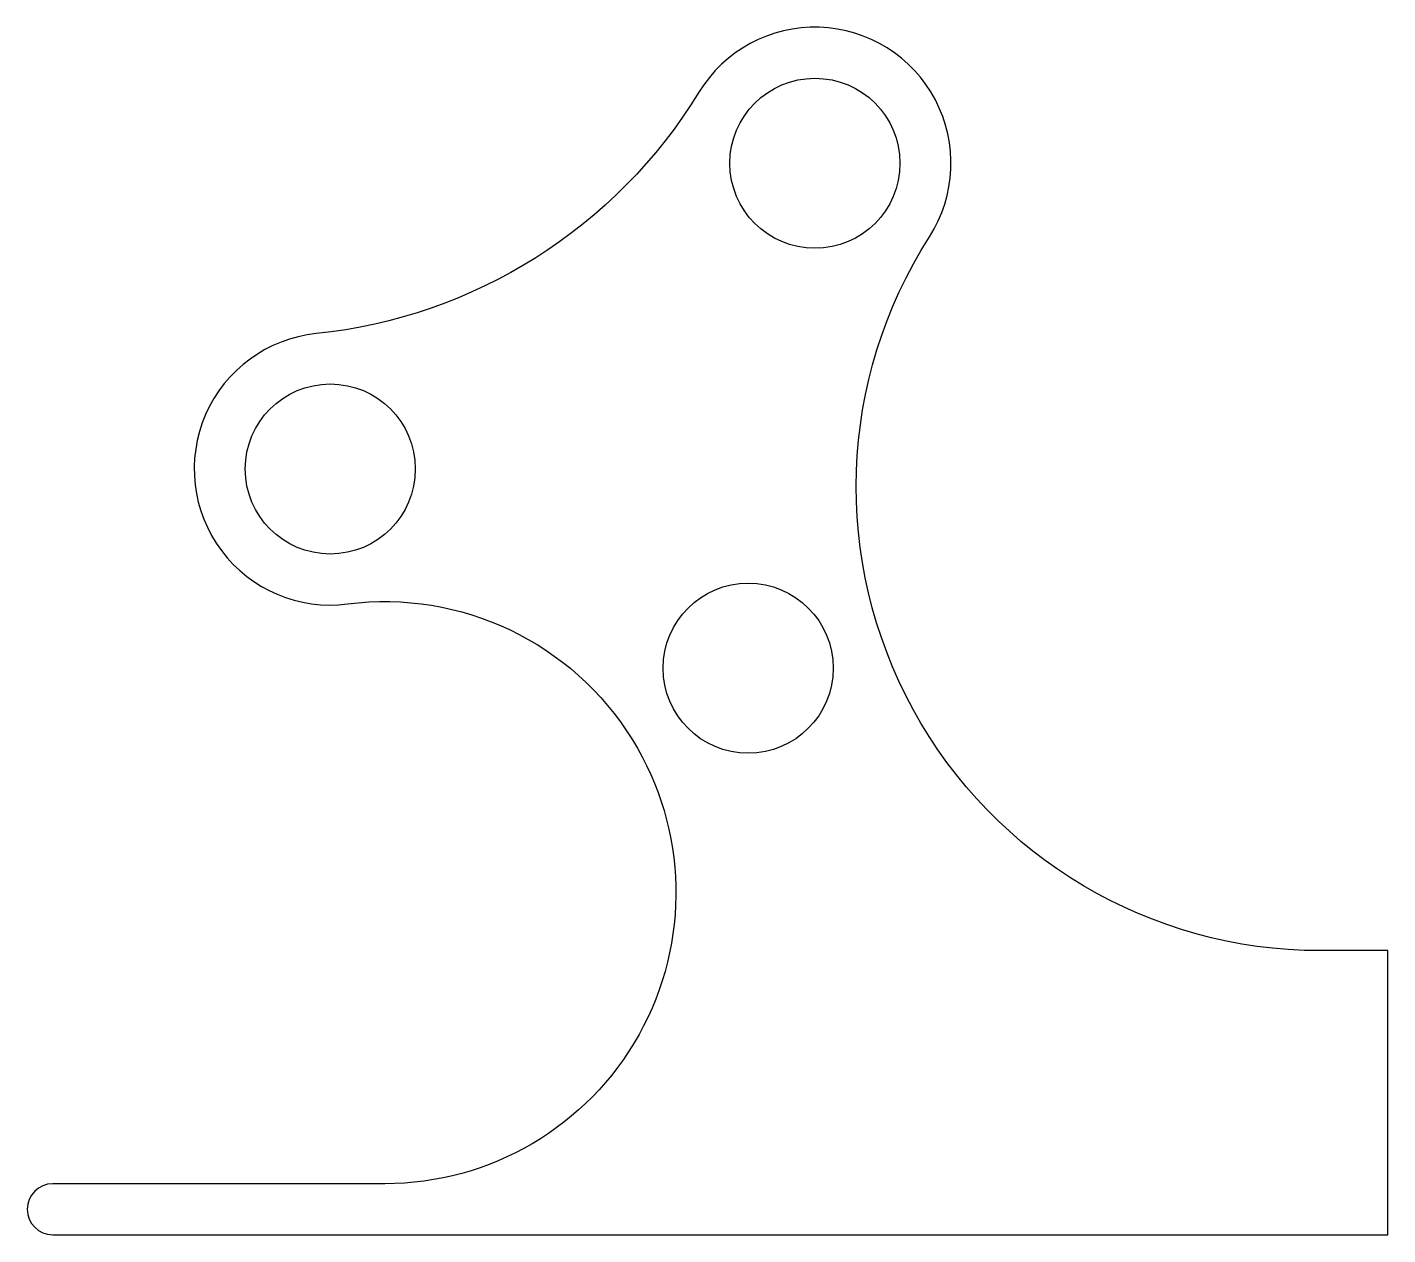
# Model space of a CAD drawing. Header units: metres. Extents: x 4397.7 to 4437.7, y 0.5 to 36.
import ezdxf

# ---------------------------------------------------------------- set-up
doc = ezdxf.new("R2010")
doc.units = ezdxf.units.M
doc.layers.get('0').update_dxf_attribs({"linetype": 'CONTINUOUS'})

msp = doc.modelspace()

# ---------------------------------------------------------------- linework, layer by layer
msp.add_lwpolyline([(4398.444703, 2.00771, 1), (4398.444703, 0.50771), (4437.694703, 0.50771), (4437.694703, 8.860941), (4435.699622, 8.860941, -0.592878902), (4424.220849, 29.849619, 1.010593628), (4417.44035, 34.094348, -0.233766076), (4406.191795, 26.999353, 1.012323208), (4407.11511, 19.053417, -0.294452359), (4415.487923, 15.062547, -0.587288262), (4408.206913, 2.00771)], format="xyb", close=True)
for centre in [(4420.852965, 32.00771), (4406.604791, 23.02073), (4418.891138, 17.16448)]:
    msp.add_circle(centre, 2.5)

doc.saveas('drawing.dxf')
